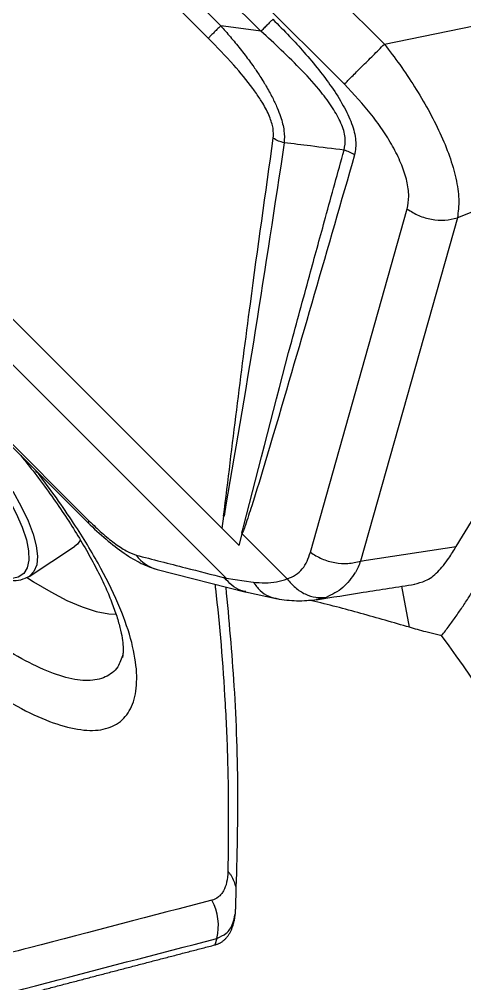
# Model space of a CAD drawing. Extents: x -2 to 78, y -19 to 124.
# Drawn here: x 69.172 to 71.446, y 63.689 to 68.618 of the extents above; entities that cross this region are included whole.
import ezdxf

# ---------------------------------------------------------------- set-up
doc = ezdxf.new("R2010")
doc.units = 0
doc.header["$MEASUREMENT"] = 0
doc.layers.add('1', color=4, linetype='Continuous')
doc.layers.add('GEOMETRY', color=2, linetype='Continuous', lineweight=25)

# ---------------------------------------------------------------- blocks, each defined once
blk = doc.blocks.new('2026 BEAM 220')
at = {"layer": 'GEOMETRY'}
for p, q in [((68.4906, 73.0163), (73.0162, 68.4907)), ((72.8116, 68.2862), (68.2861, 72.8117)), ((72.3856, 68.5564), (68.5564, 72.3856)), ((65.7638, 72.2058), (72.2058, 65.7638)), ((66.0155, 72.1872), (72.1872, 66.0155)), ((68.5845, 72.1804), (72.1803, 68.5845)), ((72.1168, 68.5209), (68.5209, 72.1168)), ((66.0456, 71.502), (71.502, 66.0456)), ((66.0531, 71.5095), (71.5095, 66.0531)), ((73.0162, 68.4906), (73.5516, 68.6)), ((73.3828, 65.9237), (74.7374, 68.1484)), ((74.7374, 68.1484), (73.3891, 67.603)), ((72.638, 65.8941), (73.1326, 67.6483)), ((73.3891, 67.603), (72.8945, 65.8488)), ((72.1872, 66.0155), (72.1963, 66.0786)), ((72.1872, 66.0155), (72.2738, 65.9289)), ((72.2891, 65.9885), (72.2898, 65.9907)), ((72.2738, 65.9289), (72.2891, 65.9885)), ((72.2891, 65.9885), (72.5196, 65.758)), ((71.2027, 65.7708), (71.4343, 65.9229)), ((72.9231, 65.8532), (73.3828, 65.9237)), ((72.8945, 65.8488), (72.9231, 65.8532)), ((71.8555, 65.8064), (72.3097, 65.6904)), ((71.2027, 65.7708), (71.1766, 65.7591)), ((72.2058, 65.7638), (72.2078, 65.7618)), ((72.2078, 65.7618), (72.3465, 65.7414)), ((73.1448, 65.5106), (73.1047, 65.7204)), ((72.3063, 65.6918), (72.4698, 65.6569)), ((72.7192, 65.6635), (72.6681, 65.6521)), ((72.1599, 63.9203), (72.1512, 63.8878))]:
    blk.add_line(p, q, dxfattribs=at)
at = {"layer": 'GEOMETRY', "flags": 128}
for points in [[(72.3856, 68.5564), (72.2706, 68.5722), (72.1803, 68.5845)], [(71.1182, 66.2067), (71.1618, 66.1286), (71.1968, 66.0551), (71.2225, 65.9874), (71.2386, 65.9267), (71.2447, 65.8739), (71.2409, 65.83), (71.227, 65.7956), (71.2035, 65.7714), (71.2027, 65.7708)], [(71.1083, 66.1449), (71.1355, 66.0923), (71.1665, 66.022), (71.188, 65.9581), (71.1996, 65.9016), (71.2013, 65.8535), (71.1929, 65.8145), (71.1745, 65.7855), (71.1466, 65.7669), (71.1095, 65.7589), (71.0998, 65.7586)], [(71.502, 66.0456), (71.5028, 66.0464), (71.5095, 66.0531)], [(71.4647, 65.9575), (71.4488, 65.9349), (71.4343, 65.9229)], [(71.1924, 65.7647), (71.2246, 65.7438), (71.3124, 65.6913), (71.3955, 65.6482), (71.473, 65.615), (71.5442, 65.592), (71.6083, 65.5795), (71.6463, 65.577)]]:
    blk.add_lwpolyline(points, dxfattribs=at)
at = {"layer": 'GEOMETRY'}
for centre, radius, start, end in [((71.9059, 65.9957), 0.1959, 216.4569, 255.0876), ((71.9046, 63.9872), 0.2639, 345.3282, 29.1704)]:
    blk.add_arc(centre, radius, start, end, dxfattribs=at)
for points in [[(72.4468, 68.6177), (72.4431, 68.614), (72.4358, 68.6066), (72.4209, 68.5917), (72.4041, 68.5749), (72.3917, 68.5626), (72.3856, 68.5564)], [(72.1804, 68.5845), (72.1738, 68.578), (72.1607, 68.5649), (72.1431, 68.5472), (72.1277, 68.5318), (72.1204, 68.5246), (72.1168, 68.5209)], [(72.8116, 68.2862), (72.8236, 68.2982), (72.8476, 68.3222), (72.9002, 68.3748), (72.9587, 68.4332), (72.997, 68.4715), (73.0162, 68.4906)], [(72.5047, 67.9869), (72.4947, 67.9893), (72.4745, 67.9942), (72.4575, 68.0047), (72.449, 68.0099)], [(73.1326, 67.6482), (73.1517, 67.6363), (73.1898, 67.6123), (73.2569, 67.5937), (73.3256, 67.5884), (73.3679, 67.5982), (73.3891, 67.603)], [(72.638, 65.8941), (72.6571, 65.8821), (72.6953, 65.8582), (72.7623, 65.8394), (72.831, 65.8342), (72.8733, 65.8439), (72.8945, 65.8488)], [(74.6515, 61.6895), (74.5874, 63.0617), (74.1158, 64.3754), (73.3085, 65.468)]]:
    blk.add_open_spline(points, degree=3, dxfattribs=at)
for points, knots in [([(72.4468, 68.6177), (72.4754, 68.5886), (72.5297, 68.5337), (72.6086, 68.4475), (72.6809, 68.3614), (72.7492, 68.2699), (72.8079, 68.1777), (72.852, 68.0844), (72.8753, 67.9955), (72.8676, 67.9483), (72.8638, 67.9245)], [0, 0, 0, 0, 0.131695, 0.24934, 0.378329, 0.497693, 0.62718, 0.749961, 0.873946, 1, 1, 1, 1]), ([(72.1804, 68.5845), (72.1886, 68.5752), (72.2052, 68.5564), (72.23, 68.5274), (72.255, 68.4974), (72.2799, 68.4665), (72.3119, 68.4255), (72.3459, 68.3792), (72.3776, 68.3325), (72.3957, 68.3038), (72.4049, 68.2886), (72.4085, 68.2826), (72.4223, 68.2592), (72.4439, 68.2201), (72.4687, 68.1672), (72.4904, 68.1097), (72.5069, 68.0465), (72.5055, 68.0069), (72.5047, 67.9869)], [0, 0, 0, 0, 0.047708, 0.096688, 0.146809, 0.197928, 0.249893, 0.347838, 0.421271, 0.471482, 0.483259, 0.492609, 0.499558, 0.592818, 0.675836, 0.749812, 0.87358, 1, 1, 1, 1]), ([(72.8103, 67.9489), (72.8141, 67.9696), (72.8215, 68.0101), (72.7973, 68.0871), (72.7531, 68.1664), (72.6857, 68.2573), (72.5967, 68.3563), (72.4924, 68.4592), (72.4205, 68.5246), (72.3856, 68.5564)], [0, 0, 0, 0, 0.120842, 0.236017, 0.354466, 0.479568, 0.65493, 0.832373, 1, 1, 1, 1]), ([(72.449, 68.0099), (72.4496, 68.0264), (72.4509, 68.0593), (72.4311, 68.1215), (72.4043, 68.1737), (72.3798, 68.2131), (72.3628, 68.2386), (72.3214, 68.2964), (72.2413, 68.3932), (72.1608, 68.4758), (72.1168, 68.5209)], [0, 0, 0, 0, 0.117005, 0.234536, 0.360199, 0.405093, 0.451786, 0.500448, 0.726612, 1, 1, 1, 1]), ([(73.0162, 68.4906), (73.0427, 68.4559), (73.0969, 68.3851), (73.1719, 68.2726), (73.2414, 68.1554), (73.3021, 68.036), (73.3509, 67.9172), (73.3842, 67.8026), (73.4004, 67.6936), (73.3929, 67.6337), (73.3891, 67.603)], [0, 0, 0, 0, 0.114179, 0.233354, 0.355657, 0.479729, 0.604989, 0.731949, 0.86249, 1, 1, 1, 1]), ([(73.1326, 67.6482), (73.1366, 67.6695), (73.1427, 67.7015), (73.1385, 67.7515), (73.1291, 67.8032), (73.1067, 67.8726), (73.0662, 67.9577), (73.014, 68.0438), (72.9337, 68.156), (72.8602, 68.2344), (72.8116, 68.2862)], [0, 0, 0, 0, 0.125044, 0.187707, 0.251332, 0.373876, 0.501773, 0.624135, 0.751153, 1, 1, 1, 1]), ([(72.1954, 66.0792), (72.2397, 66.4417), (72.3188, 67.089), (72.4092, 67.7285), (72.449, 68.0099)], [0, 0, 0, 0, 0.559996, 1, 1, 1, 1]), ([(72.5047, 67.9869), (72.4563, 67.6664), (72.3594, 67.0254), (72.2513, 66.3938), (72.1972, 66.078)], [0, 0, 0, 0, 0.499897, 1, 1, 1, 1]), ([(72.8103, 67.9489), (72.7532, 67.956), (72.6513, 67.9686), (72.5495, 67.9813), (72.5047, 67.9869)], [0, 0, 0, 0, 0.560611, 1, 1, 1, 1]), ([(72.2881, 65.9922), (72.2881, 65.9922), (72.2881, 65.9924), (72.2883, 65.9931), (72.2891, 65.9958), (72.2917, 66.0061), (72.3759, 66.3346), (72.4887, 66.777), (72.6323, 67.3018), (72.7213, 67.627), (72.7786, 67.8341), (72.8103, 67.9489)], [0, 0, 0, 0, 0.0000386, 0.0003312, 0.001135, 0.0041642, 0.0159415, 0.499832, 0.6813517, 0.8233637, 1, 1, 1, 1]), ([(72.8638, 67.9245), (72.7268, 67.4489), (72.5541, 66.8493), (72.3674, 66.219), (72.3141, 66.0553), (72.2982, 66.0083), (72.2919, 65.9951), (72.2898, 65.9907)], [0, 0, 0, 0, 0.733813, 0.925342, 0.977269, 0.992279, 1, 1, 1, 1]), ([(72.8638, 67.9245), (72.8555, 67.9298), (72.8391, 67.9405), (72.8199, 67.9461), (72.8103, 67.9489)], [0, 0, 0, 0, 0.5, 1, 1, 1, 1]), ([(71.6812, 65.3732), (71.6736, 65.3503), (71.6559, 65.2974), (71.5948, 65.2519), (71.5065, 65.2325), (71.3933, 65.2494), (71.2598, 65.2983), (71.1079, 65.3791), (70.9427, 65.49), (70.7689, 65.6292), (70.5909, 65.7908), (70.4137, 65.9702), (70.2428, 66.1608), (70.0816, 66.3573), (69.9873, 66.4873), (69.9401, 66.5523)], [0, 0, 0, 0, 0.058911, 0.136616, 0.214321, 0.291819, 0.369324, 0.447572, 0.525812, 0.604849, 0.683892, 0.763228, 0.842566, 0.921283, 1, 1, 1, 1]), ([(69.7325, 66.4805), (69.7866, 66.406), (69.8947, 66.2572), (70.08, 66.0324), (70.2765, 65.8146), (70.4805, 65.6098), (70.6855, 65.4256), (70.8855, 65.2671), (71.0758, 65.1402), (71.2501, 65.0485), (71.4022, 64.9948), (71.5308, 64.9774), (71.6325, 64.999), (71.7055, 65.0574), (71.7468, 65.1514), (71.7565, 65.2763), (71.7316, 65.4294), (71.6709, 65.6082), (71.5733, 65.8093), (71.4628, 65.9956), (71.3538, 66.1551), (71.2856, 66.2501), (71.244, 66.3019), (71.237, 66.3107)], [0, 0, 0, 0, 0.052031, 0.104062, 0.156539, 0.209015, 0.261391, 0.313767, 0.365693, 0.4176, 0.468883, 0.520169, 0.571716, 0.623263, 0.673903, 0.724543, 0.775847, 0.827131, 0.880056, 0.932991, 0.96339, 0.99379, 1, 1, 1, 1]), ([(71.1599, 66.3878), (71.1838, 66.3579), (71.2358, 66.2929), (71.3092, 66.1933), (71.3806, 66.0902), (71.445, 65.9897), (71.5024, 65.8924), (71.5523, 65.7993), (71.5942, 65.7115), (71.6279, 65.6305), (71.6531, 65.5577), (71.6701, 65.4944), (71.6796, 65.442), (71.6829, 65.4012), (71.6818, 65.3731), (71.6788, 65.3581), (71.6784, 65.3572), (71.6782, 65.3569)], [0, 0, 0, 0, 0.061863, 0.134796, 0.206877, 0.278589, 0.350365, 0.421986, 0.493138, 0.563451, 0.632537, 0.700032, 0.765672, 0.829414, 0.892592, 0.953931, 1, 1, 1, 1]), ([(71.502, 66.0456), (71.5326, 66.0165), (71.5925, 65.9596), (71.6858, 65.8886), (71.7754, 65.8331), (71.8292, 65.8152), (71.8559, 65.8063)], [0, 0, 0, 0, 0.266672, 0.521178, 0.7627, 1, 1, 1, 1]), ([(71.5095, 66.0531), (71.5308, 66.0325), (71.5727, 65.992), (71.6372, 65.9403), (71.6996, 65.8976), (71.7321, 65.8854), (71.7483, 65.8793)], [0, 0, 0, 0, 0.253425, 0.499607, 0.749437, 1, 1, 1, 1]), ([(72.5196, 65.758), (72.5347, 65.7641), (72.5647, 65.7761), (72.5987, 65.8072), (72.6229, 65.847), (72.633, 65.8784), (72.638, 65.8941)], [0, 0, 0, 0, 0.251345, 0.50094, 0.750409, 1, 1, 1, 1]), ([(73.3451, 65.864), (73.3515, 65.8739), (73.3643, 65.8936), (73.3766, 65.9137), (73.3828, 65.9237)], [0, 0, 0, 0, 0.5004643, 1, 1, 1, 1]), ([(71.7483, 65.8793), (71.8326, 65.8578), (71.9832, 65.8194), (72.1335, 65.7809), (72.1997, 65.7639)], [0, 0, 0, 0, 0.56, 1, 1, 1, 1]), ([(72.8945, 65.8488), (72.8904, 65.8385), (72.8821, 65.8181), (72.8732, 65.7994), (72.8687, 65.7901)], [0, 0, 0, 0, 0.501136, 1, 1, 1, 1]), ([(73.1686, 65.7318), (73.1879, 65.7361), (73.229, 65.7453), (73.2896, 65.7893), (73.3266, 65.8391), (73.3451, 65.864)], [0, 0, 0, 0, 0.306959, 0.652654, 1, 1, 1, 1]), ([(71.1058, 65.7517), (71.1061, 65.7517), (71.127, 65.7479), (71.1515, 65.7498), (71.1703, 65.7579), (71.1757, 65.7603)], [0, 0, 0, 0, 0.0105265, 0.7163126, 1, 1, 1, 1]), ([(72.1997, 65.7639), (72.1996, 65.7646), (72.1996, 65.7658), (72.2007, 65.7663), (72.202, 65.7663), (72.2031, 65.7658), (72.2044, 65.7651), (72.2054, 65.7643), (72.2058, 65.7639)], [0, 0, 0, 0, 0.262634, 0.531071, 0.668943, 0.786738, 0.893225, 1, 1, 1, 1]), ([(72.3079, 65.6928), (72.2997, 65.6945), (72.2741, 65.6998), (72.2359, 65.7234), (72.2116, 65.7506), (72.1997, 65.7639)], [0, 0, 0, 0, 0.193129, 0.602588, 1, 1, 1, 1]), ([(72.3465, 65.7414), (72.367, 65.7398), (72.4068, 65.7366), (72.4657, 65.7408), (72.5019, 65.7521), (72.5198, 65.7577)], [0, 0, 0, 0, 0.346455, 0.675338, 1, 1, 1, 1]), ([(72.5198, 65.7577), (72.5198, 65.7578), (72.5197, 65.7579), (72.5197, 65.758), (72.5196, 65.758)], [0, 0, 0, 0, 0.559936, 1, 1, 1, 1]), ([(72.5198, 65.7577), (72.5332, 65.7421), (72.5604, 65.7104), (72.6114, 65.6786), (72.6659, 65.6605), (72.7017, 65.6625), (72.7192, 65.6635)], [0, 0, 0, 0, 0.245821, 0.500072, 0.754284, 1, 1, 1, 1]), ([(72.8675, 65.7913), (72.8479, 65.7632), (72.8084, 65.7065), (72.7491, 65.6779), (72.7192, 65.6635)], [0, 0, 0, 0, 0.495442, 1, 1, 1, 1]), ([(72.1509, 65.731), (72.1517, 65.7237), (72.1746, 65.5281), (72.1993, 65.2239), (72.2213, 64.7406), (72.2188, 64.4501), (72.2172, 64.2639)], [0, 0, 0, 0, 0.015893, 0.427447, 0.633109, 1, 1, 1, 1]), ([(72.257, 64.0733), (72.2626, 64.2668), (72.2738, 64.654), (72.2551, 65.2052), (72.2233, 65.5492), (72.2078, 65.7164)], [0, 0, 0, 0, 0.339566, 0.679144, 1, 1, 1, 1]), ([(72.3465, 65.7414), (72.3575, 65.7266), (72.3798, 65.6964), (72.4241, 65.6665), (72.4575, 65.6596), (72.4738, 65.6562)], [0, 0, 0, 0, 0.330056, 0.671354, 1, 1, 1, 1]), ([(72.6682, 65.6514), (72.7482, 65.6641), (72.9163, 65.6908), (73.0839, 65.7172), (73.1718, 65.731)], [0, 0, 0, 0, 0.475678, 1, 1, 1, 1]), ([(73.3085, 65.468), (73.3148, 65.4761), (73.3275, 65.4925), (73.3461, 65.5174), (73.3644, 65.5425), (73.3826, 65.5679), (73.4005, 65.5936), (73.4181, 65.6194), (73.4355, 65.6456), (73.4524, 65.6722), (73.4689, 65.6992), (73.4797, 65.7174), (73.4851, 65.7265)], [0, 0, 0, 0, 0.099995, 0.199985, 0.299978, 0.399976, 0.499984, 0.6, 0.70001, 0.800008, 0.900002, 1, 1, 1, 1]), ([(72.4662, 65.657), (72.5004, 65.6521), (72.5714, 65.642), (72.6383, 65.6488), (72.6729, 65.6523)], [0, 0, 0, 0, 0.481875, 1, 1, 1, 1]), ([(73.1449, 65.5106), (73.0621, 65.5345), (72.8961, 65.5823), (72.7244, 65.628), (72.6357, 65.6488), (72.6309, 65.6499)], [0, 0, 0, 0, 0.484841, 0.97235, 1, 1, 1, 1]), ([(73.3085, 65.468), (73.2997, 65.4699), (73.282, 65.4739), (73.2551, 65.4803), (73.223, 65.4884), (73.1864, 65.4984), (73.1584, 65.5067), (73.1448, 65.5107)], [0, 0, 0, 0, 0.166169, 0.332922, 0.50002, 0.758199, 1, 1, 1, 1]), ([(72.2172, 64.2639), (72.2167, 64.2432), (72.2145, 64.2244), (72.2069, 64.1909), (72.2015, 64.1761), (72.191, 64.1574), (72.1872, 64.1517), (72.1787, 64.1414), (72.174, 64.1368), (72.1591, 64.1248), (72.1478, 64.1191), (72.135, 64.1158)], [0, 0, 0, 0, 0.25, 0.25, 0.5, 0.5, 0.625, 0.625, 0.75, 0.75, 1, 1, 1, 1]), ([(72.2591, 64.1821), (72.2527, 64.2022), (72.245, 64.2267), (72.2267, 64.2525), (72.2204, 64.2601), (72.2172, 64.2639)], [0, 0, 0, 0, 0.689616, 0.842478, 1, 1, 1, 1]), ([(72.135, 64.1158), (71.8285, 64.0361), (71.5187, 63.9558), (70.8904, 63.791), (70.5721, 63.7063), (70.0843, 63.5726), (69.92, 63.527), (69.5869, 63.4327), (69.4184, 63.3838), (69.0764, 63.2823), (68.9031, 63.2294), (68.551, 63.1203), (68.3719, 63.064), (68.1899, 63.006)], [0, 0, 0, 0, 0.25, 0.25, 0.5, 0.5, 0.625, 0.625, 0.75, 0.75, 0.875, 0.875, 1, 1, 1, 1]), ([(72.1512, 63.8878), (72.1534, 63.8884), (72.1577, 63.8896), (72.1639, 63.8918), (72.17, 63.8944), (72.1759, 63.8973), (72.1817, 63.9005), (72.1872, 63.9041), (72.1925, 63.908), (72.1976, 63.9122), (72.2026, 63.9167), (72.2073, 63.9216), (72.2119, 63.9268), (72.2162, 63.9324), (72.2203, 63.9382), (72.2243, 63.9444), (72.228, 63.9509), (72.2315, 63.9577), (72.2348, 63.9648), (72.2379, 63.9722), (72.2407, 63.9799), (72.2434, 63.988), (72.2458, 63.9963), (72.248, 64.0049), (72.25, 64.0138), (72.2517, 64.023), (72.2533, 64.0325), (72.2546, 64.0423), (72.2556, 64.0523), (72.2565, 64.0626), (72.2568, 64.0697), (72.257, 64.0733)], [0, 0, 0, 0, 0.034477, 0.068955, 0.103433, 0.137913, 0.172393, 0.206875, 0.241358, 0.275842, 0.310327, 0.344813, 0.379299, 0.413785, 0.448271, 0.482757, 0.517243, 0.551729, 0.586214, 0.6207, 0.655185, 0.68967, 0.724154, 0.758638, 0.793122, 0.827604, 0.862085, 0.896566, 0.931045, 0.965523, 1, 1, 1, 1]), ([(72.1599, 63.9203), (72.1599, 63.9203), (72.1797, 63.9308), (72.2097, 63.941), (72.2419, 63.986), (72.2502, 64.0267), (72.2533, 64.042)], [0, 0, 0, 0, 0.000005, 0.384977, 0.769607, 1, 1, 1, 1]), ([(68.2252, 62.8159), (68.4073, 62.8744), (68.5864, 62.9306), (68.939, 63.0387), (69.1125, 63.0906), (69.6251, 63.2413), (69.9563, 63.3346), (70.6045, 63.5123), (70.9215, 63.5967), (71.5469, 63.761), (71.8551, 63.8408), (72.1599, 63.9203)], [0, 0, 0, 0, 0.125, 0.125, 0.25, 0.25, 0.5, 0.5, 0.75, 0.75, 1, 1, 1, 1]), ([(68.2186, 62.7808), (68.2437, 62.7888), (68.2938, 62.8048), (68.3687, 62.8286), (68.4432, 62.8521), (68.5174, 62.8754), (68.5913, 62.8985), (68.6648, 62.9215), (68.7381, 62.9442), (68.811, 62.9666), (68.8836, 62.9889), (68.9559, 63.0109), (69.0278, 63.0327), (69.0994, 63.0542), (69.1707, 63.0756), (69.2417, 63.0967), (69.3124, 63.1176), (69.3828, 63.1383), (69.4529, 63.1587), (69.5227, 63.179), (69.5922, 63.1991), (69.6614, 63.219), (69.7304, 63.2387), (69.7991, 63.2582), (69.8676, 63.2775), (69.9358, 63.2967), (70.0038, 63.3157), (70.0716, 63.3346), (70.1391, 63.3533), (70.2064, 63.3719), (70.2735, 63.3904), (70.3404, 63.4087), (70.4071, 63.4269), (70.4736, 63.445), (70.5399, 63.4629), (70.6061, 63.4808), (70.6721, 63.4985), (70.7379, 63.5162), (70.8035, 63.5337), (70.869, 63.5512), (70.9343, 63.5686), (70.9995, 63.5859), (71.0645, 63.6032), (71.1294, 63.6204), (71.1941, 63.6375), (71.2588, 63.6545), (71.3233, 63.6715), (71.3876, 63.6884), (71.4519, 63.7053), (71.516, 63.7221), (71.58, 63.7389), (71.6439, 63.7556), (71.7077, 63.7722), (71.7714, 63.7889), (71.8349, 63.8055), (71.8984, 63.822), (71.9617, 63.8385), (72.025, 63.855), (72.0881, 63.8714), (72.1302, 63.8823), (72.1512, 63.8878)], [0, 0, 0, 0, 0.017241, 0.034482, 0.051722, 0.068964, 0.086205, 0.103447, 0.120688, 0.13793, 0.155172, 0.172414, 0.189655, 0.206897, 0.224138, 0.241379, 0.258621, 0.275863, 0.293104, 0.310346, 0.327587, 0.344829, 0.36207, 0.379312, 0.396553, 0.413794, 0.431036, 0.448277, 0.465518, 0.482759, 0.5, 0.517241, 0.534483, 0.551724, 0.568966, 0.586208, 0.603449, 0.620691, 0.637933, 0.655175, 0.672416, 0.689658, 0.7069, 0.724141, 0.741383, 0.758624, 0.775866, 0.793107, 0.810348, 0.827589, 0.84483, 0.862072, 0.879313, 0.896554, 0.913795, 0.931036, 0.948277, 0.965518, 0.982759, 1, 1, 1, 1])]:
    blk.add_open_spline(points, degree=3, knots=knots, dxfattribs=at)

msp = doc.modelspace()

# ---------------------------------------------------------------- block references
at = {"layer": '1'}
msp.add_blockref('2026 BEAM 220', (-1.9801, 0), dxfattribs=at)

doc.saveas('drawing.dxf')
